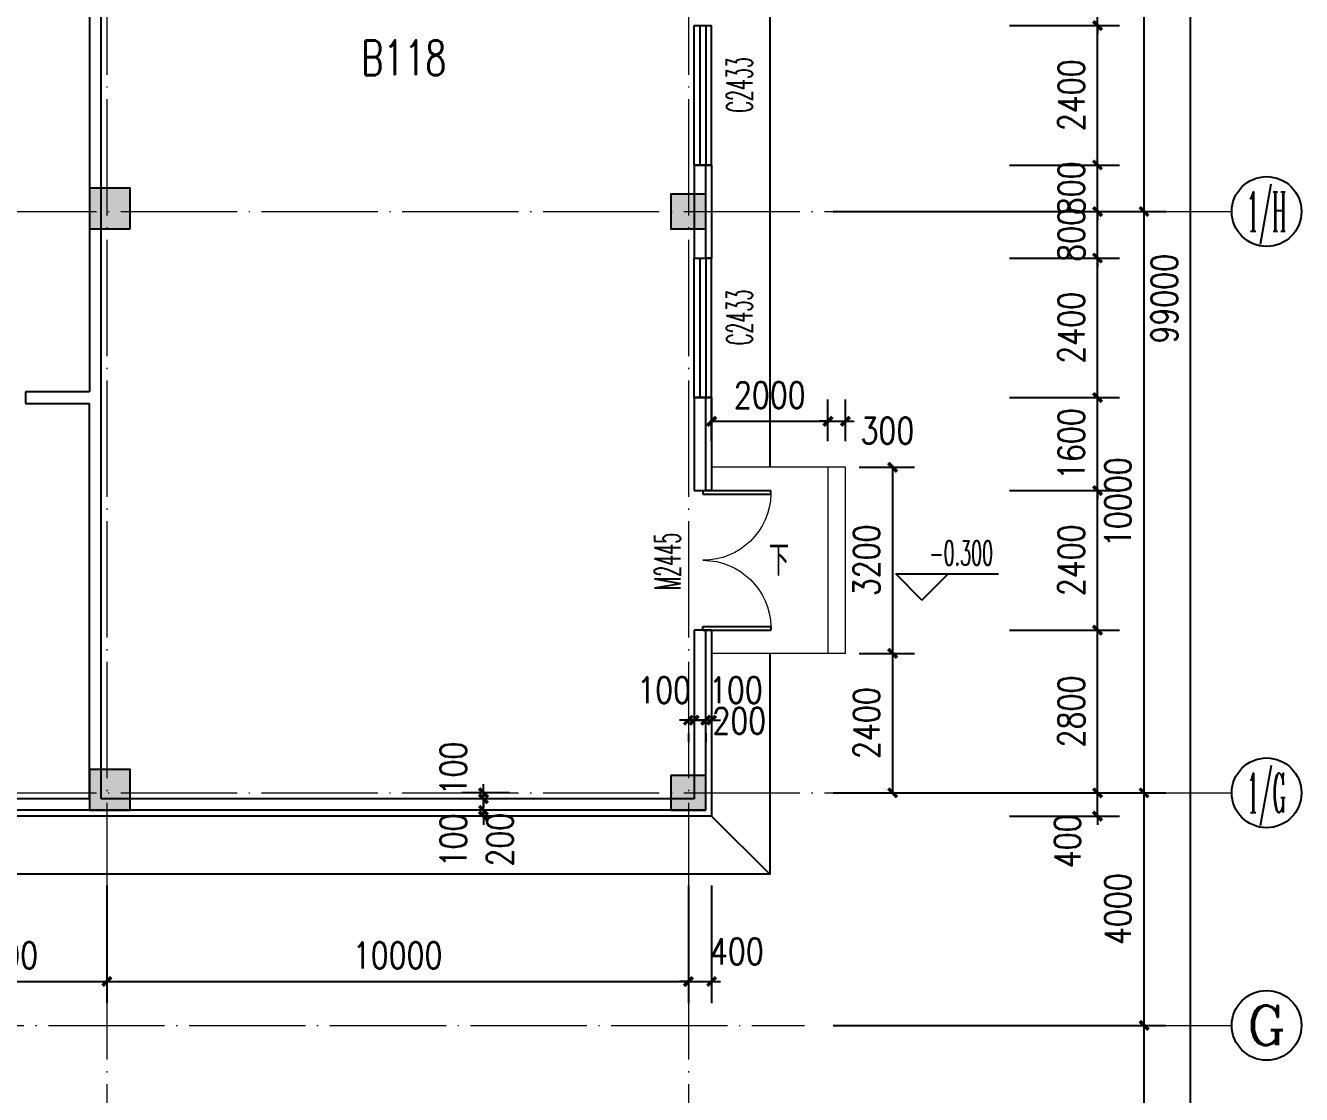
# Model space of a CAD drawing. Extents: x 1417642 to 3570900, y 124798 to 1191112.
# Drawn here: x 1577279 to 1599224, y 686345 to 704733 of the extents above; entities that cross this region are included whole.
import ezdxf
from ezdxf.enums import TextEntityAlignment as Align

# ---------------------------------------------------------------- set-up
doc = ezdxf.new("R2010")
doc.units = 0
doc.header["$LTSCALE"] = 1000
doc.header["$MEASUREMENT"] = 0
doc.linetypes.add('DOTE', pattern=[2.42, 2, -0.2, 0.02, -0.2])
doc.layers.get('0').update_dxf_attribs({"linetype": 'CONTINUOUS'})
doc.layers.get('Defpoints').update_dxf_attribs({"linetype": 'CONTINUOUS'})
for name, color, linetype in [('AXIS', 3, 'CONTINUOUS'), ('AXIS_TEXT', 7, 'CONTINUOUS'), ('colu', 2, 'CONTINUOUS'), ('DIM_ELEV', 3, 'CONTINUOUS'), ('DIM_SYMB', 3, 'CONTINUOUS'), ('DOTE', 1, 'DOTE'), ('PUB_DIM', 3, 'CONTINUOUS'), ('PUB_TEXT', 40, 'CONTINUOUS'), ('STAIR', 2, 'CONTINUOUS'), ('SURFACE', 6, 'CONTINUOUS'), ('tiaozheng', 20, 'CONTINUOUS'), ('WALL', 4, 'CONTINUOUS'), ('WINDOW', 2, 'CONTINUOUS'), ('WINDOW_TEXT', 7, 'CONTINUOUS'), ('屋面轮廓', 101, 'CONTINUOUS'), ('柱填充', 8, 'CONTINUOUS')]:
    doc.layers.add(name, color=color, linetype=linetype)
doc.styles.add('_TCH_AXIS', font='COMPLEX', dxfattribs={"bigfont": 'GBCBIG'})
doc.styles.add('_TCH_DIM', font='ROMANS', dxfattribs={"width": 0.7, "bigfont": 'Z'})
doc.styles.add('_TCH_WINDOW', font='ROMANS.shx', dxfattribs={"width": 0.7, "height": 400, "bigfont": 'Z.shx'})
doc.styles.add('DIM_FONT', font='SIMPLEX.shx', dxfattribs={"width": 0.8})
doc.styles.add('Z', font='ROMANS', dxfattribs={"width": 0.7, "bigfont": 'Z'})
doc.dimstyles.new('DIMN150', dxfattribs={"dimscale": 1.5, "dimtxt": 300, "dimasz": 100, "dimexe": 250, "dimexo": 300, "dimgap": 150, "dimtad": 1, "dimdec": 0, "dimzin": 0, "dimdsep": 46, "dimtxsty": 'DIM_FONT', "dimblk": 'ARCHTICK', "dimcen": 0.09, "dimdle": 1.5, "dimclrt": 7, "dimazin": 2, "dimtfac": 1, "dimtdec": 0, "dimtix": 1, "dimtmove": 2, "dimatfit": 3, "dimldrblk": 'ARCHTICK', "dimfxl": 1, "dimtolj": 1, "dimtzin": 0, "dimarcsym": 0})

# ---------------------------------------------------------------- blocks, each defined once
blk = doc.blocks.new('678')
at = {"layer": '柱填充'}
h = blk.add_hatch(color=256, dxfattribs=at)
h.paths.add_polyline_path([(1591630, 863580), (1591630, 864280), (1590930, 864280), (1590930, 863580)])
h.paths.add_polyline_path([(1591630, 871580), (1591630, 872280), (1590930, 872280), (1590930, 871580)])
h.paths.add_polyline_path([(1635280, 879530), (1635280, 880230), (1634580, 880230), (1634580, 879530)])
h.paths.add_polyline_path([(1658830, 893230), (1658830, 893830), (1658230, 893830), (1658230, 893230)])
h.paths.add_polyline_path([(1658880, 883230), (1658880, 883930), (1658180, 883930), (1658180, 883230)])
h.paths.add_polyline_path([(1658830, 879630), (1658830, 880230), (1658230, 880230), (1658230, 879630)])
h.paths.add_polyline_path([(1658880, 872230), (1658180, 872230), (1658180, 871630), (1658880, 871630)])
h.paths.add_polyline_path([(1658830, 863630), (1658830, 864230), (1658230, 864230), (1658230, 863630)])
h.paths.add_polyline_path([(1658830, 853630), (1658830, 854230), (1658230, 854230), (1658230, 853630)])
h.paths.add_polyline_path([(1658830, 845630), (1658830, 846230), (1658230, 846230), (1658230, 845630)])
h.paths.add_polyline_path([(1658830, 835630), (1658830, 836230), (1658230, 836230), (1658230, 835630)])
h.paths.add_polyline_path([(1648830, 893230), (1648830, 893830), (1648230, 893830), (1648230, 893230)])
h.paths.add_polyline_path([(1648830, 883230), (1648830, 883830), (1648230, 883830), (1648230, 883230)])
h.paths.add_polyline_path([(1648830, 879630), (1648830, 880230), (1648230, 880230), (1648230, 879630)])
h.paths.add_polyline_path([(1648830, 871630), (1648830, 872230), (1648230, 872230), (1648230, 871630)])
h.paths.add_polyline_path([(1648930, 863580), (1648930, 864280), (1648230, 864280), (1648230, 863580)])
h.paths.add_polyline_path([(1648930, 853580), (1648930, 854280), (1648230, 854280), (1648230, 853580)])
h.paths.add_polyline_path([(1648930, 845630), (1648930, 846330), (1648230, 846330), (1648230, 845630)])
h.paths.add_polyline_path([(1648930, 835630), (1648930, 836330), (1648230, 836330), (1648230, 835630)])
h.paths.add_polyline_path([(1645230, 891430), (1645230, 892030), (1644630, 892030), (1644630, 891430)])
h.paths.add_polyline_path([(1645280, 883230), (1645280, 883930), (1644580, 883930), (1644580, 883230)])
h.paths.add_polyline_path([(1645230, 879630), (1645230, 880230), (1644630, 880230), (1644630, 879630)])
h.paths.add_polyline_path([(1645230, 871630), (1645230, 872230), (1644630, 872230), (1644630, 871630)])
h.paths.add_polyline_path([(1645230, 863630), (1645230, 864230), (1644630, 864230), (1644630, 863630)])
h.paths.add_polyline_path([(1645230, 853630), (1645230, 854230), (1644630, 854230), (1644630, 853630)])
h.paths.add_polyline_path([(1645280, 845630), (1645280, 846330), (1644580, 846330), (1644580, 845630)])
h.paths.add_polyline_path([(1645230, 835630), (1645230, 836230), (1644630, 836230), (1644630, 835630)])
h.paths.add_polyline_path([(1635230, 893230), (1635230, 893830), (1634630, 893830), (1634630, 893230)])
h.paths.add_polyline_path([(1635230, 891430), (1635230, 892030), (1634630, 892030), (1634630, 891430)])
h.paths.add_polyline_path([(1635280, 883230), (1635280, 883930), (1634580, 883930), (1634580, 883230)])
h.paths.add_polyline_path([(1635230, 871630), (1635230, 872430), (1634630, 872430), (1634630, 871630)])
h.paths.add_polyline_path([(1635230, 853430), (1635230, 854230), (1634630, 854230), (1634630, 853430)])
h.paths.add_polyline_path([(1635330, 845630), (1635330, 846430), (1634530, 846430), (1634530, 845630)])
h.paths.add_polyline_path([(1635230, 835630), (1635230, 836230), (1634630, 836230), (1634630, 835630)])
h.paths.add_polyline_path([(1627230, 893230), (1627230, 893830), (1626630, 893830), (1626630, 893230)])
h.paths.add_polyline_path([(1627280, 883230), (1627280, 883930), (1626580, 883930), (1626580, 883230)])
h.paths.add_polyline_path([(1627230, 879630), (1627230, 880230), (1626630, 880230), (1626630, 879630)])
h.paths.add_polyline_path([(1627230, 871630), (1627230, 872430), (1626630, 872430), (1626630, 871630)])
h.paths.add_polyline_path([(1627230, 853430), (1627230, 854230), (1626630, 854230), (1626630, 853430)])
h.paths.add_polyline_path([(1627330, 845630), (1627330, 846430), (1626530, 846430), (1626530, 845630)])
h.paths.add_polyline_path([(1627230, 835630), (1627230, 836230), (1626630, 836230), (1626630, 835630)])
h.paths.add_polyline_path([(1619230, 893230), (1619230, 893830), (1618630, 893830), (1618630, 893230)])
h.paths.add_polyline_path([(1619280, 883230), (1619280, 883930), (1618580, 883930), (1618580, 883230)])
h.paths.add_polyline_path([(1619230, 879630), (1619230, 880230), (1618630, 880230), (1618630, 879630)])
h.paths.add_polyline_path([(1619230, 871630), (1619230, 872430), (1618630, 872430), (1618630, 871630)])
h.paths.add_polyline_path([(1619230, 853430), (1619230, 854230), (1618630, 854230), (1618630, 853430)])
h.paths.add_polyline_path([(1619330, 845630), (1619330, 846430), (1618530, 846430), (1618530, 845630)])
h.paths.add_polyline_path([(1619280, 835580), (1619280, 836280), (1618580, 836280), (1618580, 835580)])
h.paths.add_polyline_path([(1611230, 893230), (1611230, 893830), (1610630, 893830), (1610630, 893230)])
h.paths.add_polyline_path([(1611280, 883230), (1611280, 883930), (1610580, 883930), (1610580, 883230)])
h.paths.add_polyline_path([(1611230, 879630), (1611230, 880230), (1610630, 880230), (1610630, 879630)])
h.paths.add_polyline_path([(1611230, 871630), (1611230, 872430), (1610630, 872430), (1610630, 871630)])
h.paths.add_polyline_path([(1611230, 853430), (1611230, 854230), (1610630, 854230), (1610630, 853430)])
h.paths.add_polyline_path([(1611330, 845630), (1611330, 846430), (1610530, 846430), (1610530, 845630)])
h.paths.add_polyline_path([(1611280, 835580), (1611280, 836280), (1610580, 836280), (1610580, 835580)])
h.paths.add_polyline_path([(1603230, 893230), (1603230, 893830), (1602630, 893830), (1602630, 893230)])
h.paths.add_polyline_path([(1603280, 883230), (1603280, 883930), (1602580, 883930), (1602580, 883230)])
h.paths.add_polyline_path([(1603230, 879630), (1603230, 880230), (1602630, 880230), (1602630, 879630)])
h.paths.add_polyline_path([(1603230, 871630), (1603230, 872430), (1602630, 872430), (1602630, 871630)])
h.paths.add_polyline_path([(1603230, 853430), (1603230, 854230), (1602630, 854230), (1602630, 853430)])
h.paths.add_polyline_path([(1603330, 845630), (1603330, 846430), (1602530, 846430), (1602530, 845630)])
h.paths.add_polyline_path([(1603280, 835580), (1603280, 836280), (1602580, 836280), (1602580, 835580)])
h.paths.add_polyline_path([(1603230, 814930), (1603230, 815530), (1602630, 815530), (1602630, 814930)])
h.paths.add_polyline_path([(1595230, 893230), (1595230, 893830), (1594630, 893830), (1594630, 893230)])
h.paths.add_polyline_path([(1595230, 883230), (1595230, 883830), (1594630, 883830), (1594630, 883230)])
h.paths.add_polyline_path([(1595230, 879630), (1595230, 880230), (1594630, 880230), (1594630, 879630)])
h.paths.add_polyline_path([(1595230, 871630), (1595230, 872230), (1594630, 872230), (1594630, 871630)])
h.paths.add_polyline_path([(1595230, 863630), (1595230, 864230), (1594630, 864230), (1594630, 863630)])
h.paths.add_polyline_path([(1595230, 853630), (1595230, 854230), (1594630, 854230), (1594630, 853630)])
h.paths.add_polyline_path([(1595330, 845630), (1595330, 846330), (1594630, 846330), (1594630, 845630)])
h.paths.add_polyline_path([(1595330, 835580), (1595330, 836280), (1594630, 836280), (1594630, 835580)])
h.paths.add_polyline_path([(1591630, 893230), (1591630, 893830), (1591030, 893830), (1591030, 893230)])
h.paths.add_polyline_path([(1591680, 883230), (1591680, 883930), (1590980, 883930), (1590980, 883230)])
h.paths.add_polyline_path([(1591630, 879630), (1591630, 880230), (1591030, 880230), (1591030, 879630)])
h.paths.add_polyline_path([(1591630, 853580), (1591630, 854280), (1590930, 854280), (1590930, 853580)])
h.paths.add_polyline_path([(1591630, 845580), (1591630, 846280), (1590930, 846280), (1590930, 845580)])
h.paths.add_polyline_path([(1591630, 835630), (1591630, 836330), (1590930, 836330), (1590930, 835630)])
h.paths.add_polyline_path([(1591630, 814930), (1591630, 815530), (1591030, 815530), (1591030, 814930)])
h.paths.add_polyline_path([(1581630, 893230), (1581630, 893830), (1581030, 893830), (1581030, 893230)])
h.paths.add_polyline_path([(1581730, 883230), (1581730, 883930), (1581030, 883930), (1581030, 883230)])
h.paths.add_polyline_path([(1581630, 879630), (1581630, 880230), (1581030, 880230), (1581030, 879630)])
h.paths.add_polyline_path([(1581630, 871630), (1581630, 872230), (1581030, 872230), (1581030, 871630)])
h.paths.add_polyline_path([(1581630, 863630), (1581630, 864230), (1581030, 864230), (1581030, 863630)])
h.paths.add_polyline_path([(1581630, 853630), (1581630, 854230), (1581030, 854230), (1581030, 853630)])
h.paths.add_polyline_path([(1581630, 845630), (1581630, 846230), (1581030, 846230), (1581030, 845630)])
h.paths.add_polyline_path([(1581630, 835630), (1581630, 836230), (1581030, 836230), (1581030, 835630)])
h.paths.add_polyline_path([(1581630, 814930), (1581630, 815530), (1581030, 815530), (1581030, 814930)])
h.paths.add_polyline_path([(1603230, 830430), (1603230, 831230), (1602530, 831230), (1602530, 830430)])
h.paths.add_polyline_path([(1603230, 818530), (1603230, 819330), (1602530, 819330), (1602530, 818530)])
h.paths.add_polyline_path([(1581030, 831230), (1581030, 830430), (1581730, 830430), (1581730, 831230)])
h.paths.add_polyline_path([(1581030, 819330), (1581030, 818530), (1581730, 818530), (1581730, 819330)])
h.paths.add_polyline_path([(1591630, 830430), (1591630, 831230), (1590930, 831230), (1590930, 830430)])
h.paths.add_polyline_path([(1591630, 818530), (1591630, 819330), (1590930, 819330), (1590930, 818530)])
at = {"layer": 'colu'}
for points in [[(1648930, 845630), (1648930, 846330), (1648230, 846330), (1648230, 845630)], [(1658830, 845630), (1658830, 846230), (1658230, 846230), (1658230, 845630)], [(1648930, 835630), (1648930, 836330), (1648230, 836330), (1648230, 835630)], [(1658830, 835630), (1658830, 836230), (1658230, 836230), (1658230, 835630)]]:
    blk.add_lwpolyline(points, close=True, dxfattribs=at)
blk = doc.blocks.new('_ArchTick')
at = {"color": 0, "linetype": 'ByBlock', "const_width": 0.4}
blk.add_lwpolyline([(-0.5, -0.5), (0.5, 0.5)], dxfattribs=at)
blk = doc.blocks.new('*D2518')
at = {"layer": 'Defpoints', "color": 0}
for p in [(1585155, 691533), (1586050, 691533), (1586050, 691433)]:
    blk.add_point(p, dxfattribs=at)
at = {"layer": 'PUB_DIM', "color": 0, "lineweight": -2}
for p, q in [((1585600, 691533), (1584780, 691533)), ((1585155, 691533), (1585155, 691683)), ((1585155, 691433), (1585155, 691533)), ((1585600, 691433), (1584780, 691433)), ((1585155, 691433), (1585155, 691283))]:
    blk.add_line(p, q, dxfattribs=at)
at = {"layer": 'PUB_DIM', "color": 0, "lineweight": -2, "xscale": 150, "yscale": 150, "zscale": 150}
for p, rotation in [((1585155, 691533), 270), ((1585155, 691433), 90)]:
    blk.add_blockref('_ArchTick', p, dxfattribs=dict(at, rotation=rotation))
at = {"layer": 'PUB_DIM', "color": 7, "insert": (1584638, 691951), "char_height": 450, "attachment_point": 5, "rotation": 90, "style": 'DIM_FONT'}
blk.add_mtext('\\A1;100', dxfattribs=at)
blk = doc.blocks.new('*D2519')
at = {"layer": 'Defpoints', "color": 0}
for p in [(1585155, 691433), (1586050, 691433), (1586050, 691233)]:
    blk.add_point(p, dxfattribs=at)
at = {"layer": 'PUB_DIM', "color": 0, "lineweight": -2}
for p, q in [((1585155, 691433), (1585155, 691583)), ((1585600, 691433), (1584780, 691433)), ((1585155, 691233), (1585155, 691433)), ((1585600, 691233), (1584780, 691233)), ((1585155, 691233), (1585155, 691083))]:
    blk.add_line(p, q, dxfattribs=at)
at = {"layer": 'PUB_DIM', "color": 0, "lineweight": -2, "xscale": 150, "yscale": 150, "zscale": 150}
for p, rotation in [((1585155, 691433), 270), ((1585155, 691233), 90)]:
    blk.add_blockref('_ArchTick', p, dxfattribs=dict(at, rotation=rotation))
at = {"layer": 'PUB_DIM', "color": 7, "insert": (1585439, 690728), "char_height": 450, "attachment_point": 5, "rotation": 90, "style": 'DIM_FONT'}
blk.add_mtext('\\A1;200', dxfattribs=at)
blk = doc.blocks.new('*D2520')
at = {"layer": 'Defpoints', "color": 0}
for p in [(1585155, 691233), (1586050, 691233), (1586050, 691133)]:
    blk.add_point(p, dxfattribs=at)
at = {"layer": 'PUB_DIM', "color": 0, "lineweight": -2}
for p, q in [((1585155, 691233), (1585155, 691383)), ((1585600, 691233), (1584780, 691233)), ((1585600, 691133), (1584780, 691133)), ((1585155, 691133), (1585155, 691233)), ((1585155, 691133), (1585155, 690983))]:
    blk.add_line(p, q, dxfattribs=at)
at = {"layer": 'PUB_DIM', "color": 0, "lineweight": -2, "xscale": 150, "yscale": 150, "zscale": 150}
for p, rotation in [((1585155, 691233), 270), ((1585155, 691133), 90)]:
    blk.add_blockref('_ArchTick', p, dxfattribs=dict(at, rotation=rotation))
at = {"layer": 'PUB_DIM', "color": 7, "insert": (1584638, 690715), "char_height": 450, "attachment_point": 5, "rotation": 90, "style": 'DIM_FONT'}
blk.add_mtext('\\A1;100', dxfattribs=at)
blk = doc.blocks.new('*D3237')
at = {"layer": 'Defpoints', "color": 0}
for p in [(1588679, 693009), (1588779, 693009), (1588779, 692784)]:
    blk.add_point(p, dxfattribs=at)
at = {"layer": 'PUB_DIM', "color": 0, "lineweight": -2}
for p, q in [((1588679, 692784), (1588529, 692784)), ((1588679, 692784), (1588779, 692784)), ((1588779, 692784), (1588929, 692784)), ((1588679, 692559), (1588679, 692409)), ((1588779, 692559), (1588779, 692409))]:
    blk.add_line(p, q, dxfattribs=at)
at = {"layer": 'PUB_DIM', "color": 0, "lineweight": -2, "xscale": 150, "yscale": 150, "zscale": 150}
blk.add_blockref('_ArchTick', (1588679, 692784), dxfattribs=at)
at = {"layer": 'PUB_DIM', "color": 0, "lineweight": -2, "xscale": 150, "yscale": 150, "zscale": 150, "rotation": 180}
blk.add_blockref('_ArchTick', (1588779, 692784), dxfattribs=at)
at = {"layer": 'PUB_DIM', "color": 7, "insert": (1588261, 693301), "char_height": 450, "attachment_point": 5, "style": 'DIM_FONT'}
blk.add_mtext('\\A1;100', dxfattribs=at)
blk = doc.blocks.new('*D3238')
at = {"layer": 'Defpoints', "color": 0}
for p in [(1588779, 693009), (1588979, 693009), (1588979, 692784)]:
    blk.add_point(p, dxfattribs=at)
at = {"layer": 'PUB_DIM', "color": 0, "lineweight": -2}
for p, q in [((1588779, 692784), (1588629, 692784)), ((1588779, 692784), (1588979, 692784)), ((1588979, 692784), (1589129, 692784)), ((1588779, 692559), (1588779, 692409)), ((1588979, 692559), (1588979, 692409))]:
    blk.add_line(p, q, dxfattribs=at)
at = {"layer": 'PUB_DIM', "color": 0, "lineweight": -2, "xscale": 150, "yscale": 150, "zscale": 150}
blk.add_blockref('_ArchTick', (1588779, 692784), dxfattribs=at)
at = {"layer": 'PUB_DIM', "color": 0, "lineweight": -2, "xscale": 150, "yscale": 150, "zscale": 150, "rotation": 180}
blk.add_blockref('_ArchTick', (1588979, 692784), dxfattribs=at)
at = {"layer": 'PUB_DIM', "color": 7, "insert": (1589555, 692773), "char_height": 450, "attachment_point": 5, "style": 'DIM_FONT'}
blk.add_mtext('\\A1;200', dxfattribs=at)
blk = doc.blocks.new('*D3239')
at = {"layer": 'Defpoints', "color": 0}
for p in [(1588979, 693009), (1589079, 693009), (1589079, 692784)]:
    blk.add_point(p, dxfattribs=at)
at = {"layer": 'PUB_DIM', "color": 0, "lineweight": -2}
for p, q in [((1588979, 692784), (1588829, 692784)), ((1588979, 692784), (1589079, 692784)), ((1589079, 692784), (1589229, 692784)), ((1588979, 692559), (1588979, 692409)), ((1589079, 692559), (1589079, 692409))]:
    blk.add_line(p, q, dxfattribs=at)
at = {"layer": 'PUB_DIM', "color": 0, "lineweight": -2, "xscale": 150, "yscale": 150, "zscale": 150}
blk.add_blockref('_ArchTick', (1588979, 692784), dxfattribs=at)
at = {"layer": 'PUB_DIM', "color": 0, "lineweight": -2, "xscale": 150, "yscale": 150, "zscale": 150, "rotation": 180}
blk.add_blockref('_ArchTick', (1589079, 692784), dxfattribs=at)
at = {"layer": 'PUB_DIM', "color": 7, "insert": (1589497, 693301), "char_height": 450, "attachment_point": 5, "style": 'DIM_FONT'}
blk.add_mtext('\\A1;100', dxfattribs=at)
blk = doc.blocks.new('*D3568')
at = {"layer": 'Defpoints', "color": 0}
for p in [(1591379, 697925), (1591079, 697133), (1591379, 697133)]:
    blk.add_point(p, dxfattribs=at)
at = {"layer": 'PUB_DIM', "color": 0, "lineweight": -2}
for p, q in [((1591079, 697583), (1591079, 698300)), ((1591379, 697583), (1591379, 698300)), ((1591079, 697925), (1590929, 697925)), ((1591079, 697925), (1591379, 697925)), ((1591379, 697925), (1591529, 697925))]:
    blk.add_line(p, q, dxfattribs=at)
at = {"layer": 'PUB_DIM', "color": 0, "lineweight": -2, "xscale": 150, "yscale": 150, "zscale": 150}
blk.add_blockref('_ArchTick', (1591079, 697925), dxfattribs=at)
at = {"layer": 'PUB_DIM', "color": 0, "lineweight": -2, "xscale": 150, "yscale": 150, "zscale": 150, "rotation": 180}
blk.add_blockref('_ArchTick', (1591379, 697925), dxfattribs=at)
at = {"layer": 'PUB_DIM', "color": 7, "insert": (1592101, 697765), "char_height": 450, "attachment_point": 5, "style": 'DIM_FONT'}
blk.add_mtext('\\A1;300', dxfattribs=at)
blk = doc.blocks.new('*D3569')
at = {"layer": 'Defpoints', "color": 0}
for p in [(1591079, 697925), (1589079, 697133), (1591079, 697133)]:
    blk.add_point(p, dxfattribs=at)
at = {"layer": 'PUB_DIM', "color": 0, "lineweight": -2}
for p, q in [((1589079, 697583), (1589079, 698300)), ((1591079, 697583), (1591079, 698300)), ((1589077, 697925), (1591081, 697925))]:
    blk.add_line(p, q, dxfattribs=at)
at = {"layer": 'PUB_DIM', "color": 0, "lineweight": -2, "xscale": 150, "yscale": 150, "zscale": 150, "rotation": 180}
blk.add_blockref('_ArchTick', (1589079, 697925), dxfattribs=at)
at = {"layer": 'PUB_DIM', "color": 0, "lineweight": -2, "xscale": 150, "yscale": 150, "zscale": 150}
blk.add_blockref('_ArchTick', (1591079, 697925), dxfattribs=at)
at = {"layer": 'PUB_DIM', "color": 7, "insert": (1590079, 698375), "char_height": 450, "attachment_point": 5, "style": 'DIM_FONT'}
blk.add_mtext('\\A1;2000', dxfattribs=at)
blk = doc.blocks.new('*D3570')
at = {"layer": 'Defpoints', "color": 0}
for p in [(1591167, 693933), (1592193, 693933), (1591167, 691533)]:
    blk.add_point(p, dxfattribs=at)
at = {"layer": 'PUB_DIM', "color": 0, "lineweight": -2}
for p, q in [((1591617, 693933), (1592568, 693933)), ((1592193, 691531), (1592193, 693935)), ((1591617, 691533), (1592568, 691533))]:
    blk.add_line(p, q, dxfattribs=at)
at = {"layer": 'PUB_DIM', "color": 0, "lineweight": -2, "xscale": 150, "yscale": 150, "zscale": 150}
for p, rotation in [((1592193, 693933), 90), ((1592193, 691533), 270)]:
    blk.add_blockref('_ArchTick', p, dxfattribs=dict(at, rotation=rotation))
at = {"layer": 'PUB_DIM', "color": 7, "insert": (1591743, 692733), "char_height": 450, "attachment_point": 5, "rotation": 90, "style": 'DIM_FONT'}
blk.add_mtext('\\A1;2400', dxfattribs=at)
blk = doc.blocks.new('*D3571')
at = {"layer": 'Defpoints', "color": 0}
for p in [(1591167, 697133), (1592193, 697133), (1591167, 693933)]:
    blk.add_point(p, dxfattribs=at)
at = {"layer": 'PUB_DIM', "color": 0, "lineweight": -2}
for p, q in [((1591617, 697133), (1592568, 697133)), ((1592193, 693931), (1592193, 697135)), ((1591617, 693933), (1592568, 693933))]:
    blk.add_line(p, q, dxfattribs=at)
at = {"layer": 'PUB_DIM', "color": 0, "lineweight": -2, "xscale": 150, "yscale": 150, "zscale": 150}
for p, rotation in [((1592193, 697133), 90), ((1592193, 693933), 270)]:
    blk.add_blockref('_ArchTick', p, dxfattribs=dict(at, rotation=rotation))
at = {"layer": 'PUB_DIM', "color": 7, "insert": (1591743, 695533), "char_height": 450, "attachment_point": 5, "rotation": 90, "style": 'DIM_FONT'}
blk.add_mtext('\\A1;3200', dxfattribs=at)
blk = doc.blocks.new('*D3708')
at = {"layer": 'Defpoints', "color": 0}
for p in [(1593750, 691533), (1595716, 691533), (1593750, 691133)]:
    blk.add_point(p, dxfattribs=at)
at = {"layer": 'PUB_DIM', "color": 0, "lineweight": -2}
for p, q in [((1594200, 691533), (1596091, 691533)), ((1595716, 691533), (1595716, 691683)), ((1595716, 691133), (1595716, 691533)), ((1594200, 691133), (1596091, 691133)), ((1595716, 691133), (1595716, 690983))]:
    blk.add_line(p, q, dxfattribs=at)
at = {"layer": 'PUB_DIM', "color": 0, "lineweight": -2, "xscale": 150, "yscale": 150, "zscale": 150}
for p, rotation in [((1595716, 691533), 270), ((1595716, 691133), 90)]:
    blk.add_blockref('_ArchTick', p, dxfattribs=dict(at, rotation=rotation))
at = {"layer": 'PUB_DIM', "color": 7, "insert": (1595198, 690700), "char_height": 450, "attachment_point": 5, "rotation": 90, "style": 'DIM_FONT'}
blk.add_mtext('\\A1;400', dxfattribs=at)
blk = doc.blocks.new('*D3709')
at = {"layer": 'Defpoints', "color": 0}
for p in [(1593750, 694333), (1595716, 694333), (1593750, 691533)]:
    blk.add_point(p, dxfattribs=at)
at = {"layer": 'PUB_DIM', "color": 0, "lineweight": -2}
for p, q in [((1594200, 694333), (1596091, 694333)), ((1595716, 691531), (1595716, 694335)), ((1594200, 691533), (1596091, 691533))]:
    blk.add_line(p, q, dxfattribs=at)
at = {"layer": 'PUB_DIM', "color": 0, "lineweight": -2, "xscale": 150, "yscale": 150, "zscale": 150}
for p, rotation in [((1595716, 694333), 90), ((1595716, 691533), 270)]:
    blk.add_blockref('_ArchTick', p, dxfattribs=dict(at, rotation=rotation))
at = {"layer": 'PUB_DIM', "color": 7, "insert": (1595266, 692933), "char_height": 450, "attachment_point": 5, "rotation": 90, "style": 'DIM_FONT'}
blk.add_mtext('\\A1;2800', dxfattribs=at)
blk = doc.blocks.new('*D3710')
at = {"layer": 'Defpoints', "color": 0}
for p in [(1593750, 696733), (1595716, 696733), (1593750, 694333)]:
    blk.add_point(p, dxfattribs=at)
at = {"layer": 'PUB_DIM', "color": 0, "lineweight": -2}
for p, q in [((1594200, 696733), (1596091, 696733)), ((1595716, 694331), (1595716, 696735)), ((1594200, 694333), (1596091, 694333))]:
    blk.add_line(p, q, dxfattribs=at)
at = {"layer": 'PUB_DIM', "color": 0, "lineweight": -2, "xscale": 150, "yscale": 150, "zscale": 150}
for p, rotation in [((1595716, 696733), 90), ((1595716, 694333), 270)]:
    blk.add_blockref('_ArchTick', p, dxfattribs=dict(at, rotation=rotation))
at = {"layer": 'PUB_DIM', "color": 7, "insert": (1595266, 695533), "char_height": 450, "attachment_point": 5, "rotation": 90, "style": 'DIM_FONT'}
blk.add_mtext('\\A1;2400', dxfattribs=at)
blk = doc.blocks.new('*D3711')
at = {"layer": 'Defpoints', "color": 0}
for p in [(1593750, 698333), (1595716, 698333), (1593750, 696733)]:
    blk.add_point(p, dxfattribs=at)
at = {"layer": 'PUB_DIM', "color": 0, "lineweight": -2}
for p, q in [((1594200, 698333), (1596091, 698333)), ((1595716, 698333), (1595716, 698483)), ((1595716, 696733), (1595716, 698333)), ((1594200, 696733), (1596091, 696733)), ((1595716, 696733), (1595716, 696583))]:
    blk.add_line(p, q, dxfattribs=at)
at = {"layer": 'PUB_DIM', "color": 0, "lineweight": -2, "xscale": 150, "yscale": 150, "zscale": 150}
for p, rotation in [((1595716, 698333), 270), ((1595716, 696733), 90)]:
    blk.add_blockref('_ArchTick', p, dxfattribs=dict(at, rotation=rotation))
at = {"layer": 'PUB_DIM', "color": 7, "insert": (1595266, 697533), "char_height": 450, "attachment_point": 5, "rotation": 90, "style": 'DIM_FONT'}
blk.add_mtext('\\A1;1600', dxfattribs=at)
blk = doc.blocks.new('*D3712')
at = {"layer": 'Defpoints', "color": 0}
for p in [(1593750, 700733), (1595716, 700733), (1593750, 698333)]:
    blk.add_point(p, dxfattribs=at)
at = {"layer": 'PUB_DIM', "color": 0, "lineweight": -2}
for p, q in [((1594200, 700733), (1596091, 700733)), ((1595716, 698331), (1595716, 700735)), ((1594200, 698333), (1596091, 698333))]:
    blk.add_line(p, q, dxfattribs=at)
at = {"layer": 'PUB_DIM', "color": 0, "lineweight": -2, "xscale": 150, "yscale": 150, "zscale": 150}
for p, rotation in [((1595716, 700733), 90), ((1595716, 698333), 270)]:
    blk.add_blockref('_ArchTick', p, dxfattribs=dict(at, rotation=rotation))
at = {"layer": 'PUB_DIM', "color": 7, "insert": (1595266, 699533), "char_height": 450, "attachment_point": 5, "rotation": 90, "style": 'DIM_FONT'}
blk.add_mtext('\\A1;2400', dxfattribs=at)
blk = doc.blocks.new('*D3713')
at = {"layer": 'Defpoints', "color": 0}
for p in [(1593750, 701533), (1595716, 701533), (1593750, 700733)]:
    blk.add_point(p, dxfattribs=at)
at = {"layer": 'PUB_DIM', "color": 0, "lineweight": -2}
for p, q in [((1595716, 701533), (1595716, 701683)), ((1594200, 701533), (1596091, 701533)), ((1595716, 700733), (1595716, 701533)), ((1594200, 700733), (1596091, 700733)), ((1595716, 700733), (1595716, 700583))]:
    blk.add_line(p, q, dxfattribs=at)
at = {"layer": 'PUB_DIM', "color": 0, "lineweight": -2, "xscale": 150, "yscale": 150, "zscale": 150}
for p, rotation in [((1595716, 701533), 270), ((1595716, 700733), 90)]:
    blk.add_blockref('_ArchTick', p, dxfattribs=dict(at, rotation=rotation))
at = {"layer": 'PUB_DIM', "color": 7, "insert": (1595266, 701133), "char_height": 450, "attachment_point": 5, "rotation": 90, "style": 'DIM_FONT'}
blk.add_mtext('\\A1;800', dxfattribs=at)
blk = doc.blocks.new('*D3714')
at = {"layer": 'Defpoints', "color": 0}
for p in [(1593750, 702333), (1595716, 702333), (1593750, 701533)]:
    blk.add_point(p, dxfattribs=at)
at = {"layer": 'PUB_DIM', "color": 0, "lineweight": -2}
for p, q in [((1595716, 702333), (1595716, 702483)), ((1594200, 702333), (1596091, 702333)), ((1595716, 701533), (1595716, 702333)), ((1594200, 701533), (1596091, 701533)), ((1595716, 701533), (1595716, 701383))]:
    blk.add_line(p, q, dxfattribs=at)
at = {"layer": 'PUB_DIM', "color": 0, "lineweight": -2, "xscale": 150, "yscale": 150, "zscale": 150}
for p, rotation in [((1595716, 702333), 270), ((1595716, 701533), 90)]:
    blk.add_blockref('_ArchTick', p, dxfattribs=dict(at, rotation=rotation))
at = {"layer": 'PUB_DIM', "color": 7, "insert": (1595266, 701933), "char_height": 450, "attachment_point": 5, "rotation": 90, "style": 'DIM_FONT'}
blk.add_mtext('\\A1;800', dxfattribs=at)
blk = doc.blocks.new('*D3715')
at = {"layer": 'Defpoints', "color": 0}
for p in [(1593750, 704733), (1595716, 704733), (1593750, 702333)]:
    blk.add_point(p, dxfattribs=at)
at = {"layer": 'PUB_DIM', "color": 0, "lineweight": -2}
for p, q in [((1594200, 704733), (1596091, 704733)), ((1595716, 702331), (1595716, 704735)), ((1594200, 702333), (1596091, 702333))]:
    blk.add_line(p, q, dxfattribs=at)
at = {"layer": 'PUB_DIM', "color": 0, "lineweight": -2, "xscale": 150, "yscale": 150, "zscale": 150}
for p, rotation in [((1595716, 704733), 90), ((1595716, 702333), 270)]:
    blk.add_blockref('_ArchTick', p, dxfattribs=dict(at, rotation=rotation))
at = {"layer": 'PUB_DIM', "color": 7, "insert": (1595266, 703533), "char_height": 450, "attachment_point": 5, "rotation": 90, "style": 'DIM_FONT'}
blk.add_mtext('\\A1;2400', dxfattribs=at)
blk = doc.blocks.new('*D3716')
at = {"layer": 'Defpoints', "color": 0}
for p in [(1593750, 706333), (1595716, 706333), (1593750, 704733)]:
    blk.add_point(p, dxfattribs=at)
at = {"layer": 'PUB_DIM', "color": 0, "lineweight": -2}
for p, q in [((1595716, 706333), (1595716, 706483)), ((1594200, 706333), (1596091, 706333)), ((1595716, 704733), (1595716, 706333)), ((1594200, 704733), (1596091, 704733)), ((1595716, 704733), (1595716, 704583))]:
    blk.add_line(p, q, dxfattribs=at)
at = {"layer": 'PUB_DIM', "color": 0, "lineweight": -2, "xscale": 150, "yscale": 150, "zscale": 150}
for p, rotation in [((1595716, 706333), 270), ((1595716, 704733), 90)]:
    blk.add_blockref('_ArchTick', p, dxfattribs=dict(at, rotation=rotation))
at = {"layer": 'PUB_DIM', "color": 7, "insert": (1595266, 705533), "char_height": 450, "attachment_point": 5, "rotation": 90, "style": 'DIM_FONT'}
blk.add_mtext('\\A1;1600', dxfattribs=at)
blk = doc.blocks.new('*D3949')
at = {"layer": 'Defpoints', "color": 0}
for p in [(1575079, 690388), (1578679, 690388), (1578679, 688288)]:
    blk.add_point(p, dxfattribs=at)
at = {"layer": 'PUB_DIM', "color": 0, "lineweight": -2}
for p, q in [((1575079, 689938), (1575079, 687913)), ((1578679, 689938), (1578679, 687913)), ((1575077, 688288), (1578681, 688288))]:
    blk.add_line(p, q, dxfattribs=at)
at = {"layer": 'PUB_DIM', "color": 0, "lineweight": -2, "xscale": 150, "yscale": 150, "zscale": 150, "rotation": 180}
blk.add_blockref('_ArchTick', (1575079, 688288), dxfattribs=at)
at = {"layer": 'PUB_DIM', "color": 0, "lineweight": -2, "xscale": 150, "yscale": 150, "zscale": 150}
blk.add_blockref('_ArchTick', (1578679, 688288), dxfattribs=at)
at = {"layer": 'PUB_DIM', "color": 7, "insert": (1576879, 688738), "char_height": 450, "attachment_point": 5, "style": 'DIM_FONT'}
blk.add_mtext('\\A1;3600', dxfattribs=at)
blk = doc.blocks.new('*D3950')
at = {"layer": 'Defpoints', "color": 0}
for p in [(1578679, 690388), (1588679, 690388), (1588679, 688288)]:
    blk.add_point(p, dxfattribs=at)
at = {"layer": 'PUB_DIM', "color": 0, "lineweight": -2}
for p, q in [((1578679, 689938), (1578679, 687913)), ((1588679, 689938), (1588679, 687913)), ((1578677, 688288), (1588681, 688288))]:
    blk.add_line(p, q, dxfattribs=at)
at = {"layer": 'PUB_DIM', "color": 0, "lineweight": -2, "xscale": 150, "yscale": 150, "zscale": 150, "rotation": 180}
blk.add_blockref('_ArchTick', (1578679, 688288), dxfattribs=at)
at = {"layer": 'PUB_DIM', "color": 0, "lineweight": -2, "xscale": 150, "yscale": 150, "zscale": 150}
blk.add_blockref('_ArchTick', (1588679, 688288), dxfattribs=at)
at = {"layer": 'PUB_DIM', "color": 7, "insert": (1583679, 688738), "char_height": 450, "attachment_point": 5, "style": 'DIM_FONT'}
blk.add_mtext('\\A1;10000', dxfattribs=at)
blk = doc.blocks.new('*D3951')
at = {"layer": 'Defpoints', "color": 0}
for p in [(1588679, 690388), (1589079, 690388), (1589079, 688288)]:
    blk.add_point(p, dxfattribs=at)
at = {"layer": 'PUB_DIM', "color": 0, "lineweight": -2}
for p, q in [((1588679, 689938), (1588679, 687913)), ((1589079, 689938), (1589079, 687913)), ((1588679, 688288), (1588529, 688288)), ((1588679, 688288), (1589079, 688288)), ((1589079, 688288), (1589229, 688288))]:
    blk.add_line(p, q, dxfattribs=at)
at = {"layer": 'PUB_DIM', "color": 0, "lineweight": -2, "xscale": 150, "yscale": 150, "zscale": 150}
blk.add_blockref('_ArchTick', (1588679, 688288), dxfattribs=at)
at = {"layer": 'PUB_DIM', "color": 0, "lineweight": -2, "xscale": 150, "yscale": 150, "zscale": 150, "rotation": 180}
blk.add_blockref('_ArchTick', (1589079, 688288), dxfattribs=at)
at = {"layer": 'PUB_DIM', "color": 7, "insert": (1589512, 688805), "char_height": 450, "attachment_point": 5, "style": 'DIM_FONT'}
blk.add_mtext('\\A1;400', dxfattribs=at)
blk = doc.blocks.new('*D4000')
at = {"layer": 'Defpoints', "color": 0}
for p in [(1593809, 749533), (1597316, 749533), (1593809, 650533)]:
    blk.add_point(p, dxfattribs=at)
at = {"layer": 'PUB_DIM', "color": 0, "lineweight": -2}
for p, q in [((1594259, 749533), (1597691, 749533)), ((1597316, 650531), (1597316, 749535)), ((1594259, 650533), (1597691, 650533))]:
    blk.add_line(p, q, dxfattribs=at)
at = {"layer": 'PUB_DIM', "color": 0, "lineweight": -2, "xscale": 150, "yscale": 150, "zscale": 150}
for p, rotation in [((1597316, 749533), 90), ((1597316, 650533), 270)]:
    blk.add_blockref('_ArchTick', p, dxfattribs=dict(at, rotation=rotation))
at = {"layer": 'PUB_DIM', "color": 7, "insert": (1596866, 700033), "char_height": 450, "attachment_point": 5, "rotation": 90, "style": 'DIM_FONT'}
blk.add_mtext('\\A1;99000', dxfattribs=at)
blk = doc.blocks.new('*D4007')
at = {"layer": 'AXIS', "color": 0, "lineweight": -2}
for p, q in [((1591167, 709533), (1596891, 709533)), ((1596516, 701531), (1596516, 709535)), ((1591167, 701533), (1596891, 701533))]:
    blk.add_line(p, q, dxfattribs=at)
at = {"layer": 'Defpoints', "color": 0}
for p in [(1590717, 709533), (1596516, 709533), (1590717, 701533)]:
    blk.add_point(p, dxfattribs=at)
at = {"layer": 'AXIS', "color": 0, "lineweight": -2, "xscale": 150, "yscale": 150, "zscale": 150}
for p, rotation in [((1596516, 709533), 90), ((1596516, 701533), 270)]:
    blk.add_blockref('_ArchTick', p, dxfattribs=dict(at, rotation=rotation))
at = {"layer": 'AXIS', "color": 7, "insert": (1596066, 705533), "char_height": 450, "attachment_point": 5, "rotation": 90, "style": 'DIM_FONT'}
blk.add_mtext('\\A1;8000', dxfattribs=at)
blk = doc.blocks.new('*D4008')
at = {"layer": 'AXIS', "color": 0, "lineweight": -2}
for p, q in [((1591167, 701533), (1596891, 701533)), ((1596516, 691531), (1596516, 701535)), ((1591167, 691533), (1596891, 691533))]:
    blk.add_line(p, q, dxfattribs=at)
at = {"layer": 'Defpoints', "color": 0}
for p in [(1590717, 701533), (1596516, 701533), (1590717, 691533)]:
    blk.add_point(p, dxfattribs=at)
at = {"layer": 'AXIS', "color": 0, "lineweight": -2, "xscale": 150, "yscale": 150, "zscale": 150}
for p, rotation in [((1596516, 701533), 90), ((1596516, 691533), 270)]:
    blk.add_blockref('_ArchTick', p, dxfattribs=dict(at, rotation=rotation))
at = {"layer": 'AXIS', "color": 7, "insert": (1596066, 696533), "char_height": 450, "attachment_point": 5, "rotation": 90, "style": 'DIM_FONT'}
blk.add_mtext('\\A1;10000', dxfattribs=at)
blk = doc.blocks.new('*D4009')
at = {"layer": 'AXIS', "color": 0, "lineweight": -2}
for p, q in [((1591167, 691533), (1596891, 691533)), ((1596516, 687531), (1596516, 691535)), ((1591167, 687533), (1596891, 687533))]:
    blk.add_line(p, q, dxfattribs=at)
at = {"layer": 'Defpoints', "color": 0}
for p in [(1590717, 691533), (1596516, 691533), (1590717, 687533)]:
    blk.add_point(p, dxfattribs=at)
at = {"layer": 'AXIS', "color": 0, "lineweight": -2, "xscale": 150, "yscale": 150, "zscale": 150}
for p, rotation in [((1596516, 691533), 90), ((1596516, 687533), 270)]:
    blk.add_blockref('_ArchTick', p, dxfattribs=dict(at, rotation=rotation))
at = {"layer": 'AXIS', "color": 7, "insert": (1596066, 689533), "char_height": 450, "attachment_point": 5, "rotation": 90, "style": 'DIM_FONT'}
blk.add_mtext('\\A1;4000', dxfattribs=at)
blk = doc.blocks.new('*D4010')
at = {"layer": 'AXIS', "color": 0, "lineweight": -2}
for p, q in [((1591167, 687533), (1596891, 687533)), ((1596516, 682531), (1596516, 687535)), ((1591167, 682533), (1596891, 682533))]:
    blk.add_line(p, q, dxfattribs=at)
at = {"layer": 'Defpoints', "color": 0}
for p in [(1590717, 687533), (1596516, 687533), (1590717, 682533)]:
    blk.add_point(p, dxfattribs=at)
at = {"layer": 'AXIS', "color": 0, "lineweight": -2, "xscale": 150, "yscale": 150, "zscale": 150}
for p, rotation in [((1596516, 687533), 90), ((1596516, 682533), 270)]:
    blk.add_blockref('_ArchTick', p, dxfattribs=dict(at, rotation=rotation))
at = {"layer": 'AXIS', "color": 7, "insert": (1596066, 685033), "char_height": 450, "attachment_point": 5, "rotation": 90, "style": 'DIM_FONT'}
blk.add_mtext('\\A1;5000', dxfattribs=at)
blk = doc.blocks.new('$TCHSYS$WIN2D')
for p, q in [((-0.5, 0.5), (0.5, 0.5)), ((-0.5, 0.5), (-0.5, -0.5)), ((0.5, 0.5), (0.5, -0.5)), ((0.5, 0.1667), (-0.5, 0.1667)), ((0.5, -0.1667), (-0.5, -0.1667)), ((-0.5, -0.5), (0.5, -0.5))]:
    blk.add_line(p, q)
blk = doc.blocks.new('$DorLib2D$00000002')
for p, q in [((-0.5, 0), (-0.5, 0.4875)), ((-0.475, 0.4875), (-0.5, 0.4875)), ((-0.475, 0), (-0.475, 0.4875)), ((0.475, 0), (0.475, 0.4875)), ((0.475, 0.4875), (0.5, 0.4875)), ((0.5, 0), (0.5, 0.4875)), ((-0.5, 0), (-0.475, 0)), ((0.5, 0), (0.475, 0))]:
    blk.add_line(p, q)
at = {"lineweight": 13}
for centre, start, end in [((-0.4875, 0), 0, 88.53072), ((0.4875, 0), 91.46928, 180)]:
    blk.add_arc(centre, 0.4875, start, end, dxfattribs=at)

msp = doc.modelspace()

# ---------------------------------------------------------------- linework, layer by layer
at = {"layer": 'AXIS', "lineweight": 0}
for p, q in [((1591494.3, 701533.2, 0), (1598024.1, 701533.2)), ((1591494.3, 691533.2, 0), (1598024.1, 691533.2)), ((1591494.3, 687533.2, 0), (1598024.1, 687533.2))]:
    msp.add_line(p, q, dxfattribs=at)
at = {"layer": 'AXIS'}
for centre in [(1598623.6, 701533.2), (1598623.6, 691533.2), (1598623.6, 687533.2)]:
    msp.add_circle(centre, 600, dxfattribs=at)
at = {"layer": 'DIM_ELEV'}
for p, q in [((1592696.9, 694849.6), (1592246.9, 695299.6)), ((1592246.9, 695299.6), (1594013.1, 695299.6)), ((1592696.9, 694849.6), (1593146.9, 695299.6))]:
    msp.add_line(p, q, dxfattribs=at)
at = {"layer": 'DIM_SYMB', "lineweight": 0}
msp.add_lwpolyline([(1590509.6, 695533.2, 0, 0, 0), (1591476.7, 695533.2, 120, 0, 0), (1591926.7, 695533.2, 0, 0, 0)], format="xyseb", dxfattribs=at)
at = {"layer": 'DOTE', "lineweight": 0}
msp.add_line((1463931.6, 687533.2, 0), (1590677.4, 687533.2, 0), dxfattribs=at)
at = {"layer": 'DOTE', "lineweight": 0, "elevation": 0}
for points in [[(1578678.8, 754284.5), (1578678.8, 643548.7)], [(1588678.8, 754284.5), (1588678.8, 643548.7)], [(1501478.8, 701533.2), (1597499.2, 701533.2)], [(1501478.8, 691533.2), (1597499.2, 691533.2)]]:
    msp.add_lwpolyline(points, dxfattribs=at)
at = {"layer": 'STAIR', "lineweight": 0}
for p, q in [((1591078.8, 697133.2, 0), (1591078.8, 693933.2, 0)), ((1591378.8, 693933.2, 0), (1589078.8, 693933.2, 0))]:
    msp.add_line(p, q, dxfattribs=at)
at = {"layer": 'STAIR', "lineweight": 0, "elevation": 0}
msp.add_lwpolyline([(1591378.8, 693933.2), (1591378.8, 697133.2), (1589078.8, 697133.2)], dxfattribs=at)
at = {"layer": 'SURFACE'}
for p, q in [((1589078.8, 702333.2), (1588978.8, 702333.2)), ((1589078.8, 702333.2), (1589078.8, 700733.2)), ((1589078.8, 700733.2), (1588978.8, 700733.2)), ((1589078.8, 698333.2), (1588978.8, 698333.2)), ((1589078.8, 698333.2), (1589078.8, 696733.2)), ((1589078.8, 696733.2), (1588978.8, 696733.2)), ((1589078.8, 694333.2), (1588978.8, 694333.2)), ((1589078.8, 694333.2), (1589078.8, 691133.2)), ((1578478.8, 691133.2), (1575078.8, 691133.2)), ((1589078.8, 691133.2), (1578478.8, 691133.2))]:
    msp.add_line(p, q, dxfattribs=at)
at = {"layer": 'WALL'}
for p, q in [((1578378.8, 716233.2), (1578378.8, 698433.2)), ((1578578.8, 698333.2), (1578578.8, 716233.2)), ((1588778.8, 702333.2), (1588778.8, 700733.2)), ((1588978.8, 702333.2), (1588778.8, 702333.2)), ((1588978.8, 700733.2), (1588978.8, 702333.2)), ((1588778.8, 700733.2), (1588978.8, 700733.2)), ((1578378.8, 698433.2), (1577278.8, 698433.2)), ((1577278.8, 698433.2), (1577278.8, 698233.2)), ((1578578.8, 691433.2), (1578578.8, 698333.2)), ((1588778.8, 698333.2), (1588778.8, 696733.2)), ((1588978.8, 698333.2), (1588778.8, 698333.2)), ((1588978.8, 696733.2), (1588978.8, 698333.2)), ((1577278.8, 698233.2), (1578378.8, 698233.2)), ((1578378.8, 691433.2), (1578378.8, 698233.2)), ((1588778.8, 696733.2), (1588978.8, 696733.2)), ((1588978.8, 694333.2), (1588778.8, 694333.2)), ((1588778.8, 694333.2), (1588778.8, 691433.2)), ((1588978.8, 691233.2), (1588978.8, 694333.2)), ((1578378.8, 691433.2), (1575078.8, 691433.2)), ((1588778.8, 691433.2), (1578578.8, 691433.2)), ((1578478.8, 691233.2), (1575078.8, 691233.2)), ((1588978.8, 691233.2), (1578478.8, 691233.2))]:
    msp.add_line(p, q, dxfattribs=at)
at = {"layer": '屋面轮廓'}
msp.add_line((1589078.8, 691133.2, 0), (1590078.8, 690133.2, 0), dxfattribs=at)
at = {"layer": '屋面轮廓', "elevation": 0}
for points in [[(1590078.8, 709533.2), (1590078.8, 697133.2)], [(1590078.8, 693933.2), (1590078.8, 690133.2), (1572678.8, 690133.2)]]:
    msp.add_lwpolyline(points, dxfattribs=at)

# ---------------------------------------------------------------- block references
at = {"layer": 'tiaozheng', "color": 2}
msp.add_blockref('678', (-69851.5, -144396.9, 0), dxfattribs=at)
at = {"layer": 'WINDOW', "color": 2}
ref = msp.add_blockref('$TCHSYS$WIN2D', (1588928.8, 703533.2), dxfattribs=dict(at, xscale=-2400, yscale=-300, zscale=-2400, rotation=270))
ref.add_attrib('A', 'C2433', (1589781.8, 703234.5), dxfattribs={"layer": 'WINDOW_TEXT', "color": 2, "height": 446.25, "rotation": 90, "style": '_TCH_WINDOW', "width": 0.494118})
ref = msp.add_blockref('$TCHSYS$WIN2D', (1588928.8, 699533.2), dxfattribs=dict(at, xscale=-2400, yscale=-300, zscale=-2400, rotation=270))
ref.add_attrib('A', 'C2433', (1589781.8, 699234.5), dxfattribs={"layer": 'WINDOW_TEXT', "color": 2, "height": 446.25, "rotation": 90, "style": '_TCH_WINDOW', "width": 0.494118})
at = {"layer": 'WINDOW', "lineweight": 0}
ref = msp.add_blockref('$DorLib2D$00000002', (1588928.8, 695533.2), dxfattribs=dict(at, xscale=-2400, yscale=2400, zscale=-2400, rotation=270))
ref.add_attrib('A', 'M2445', (1588543.5, 695024), dxfattribs={"layer": 'WINDOW_TEXT', "lineweight": 0, "height": 446.25, "rotation": 90, "style": '_TCH_WINDOW', "width": 0.494118})

# ---------------------------------------------------------------- texts
at = {"layer": 'AXIS_TEXT', "style": '_TCH_AXIS'}
for s, height, width, p, p2 in [('1/H', 678.82, 0.368421, (1598284.1, 701193.8), (1598963, 701193.8)), ('1/G', 678.82, 0.381818, (1598284.1, 691193.8), (1598963, 691193.8)), ('G', 678.8, 1.166667, (1598284.1, 687193.8), (1598963, 687193.8))]:
    msp.add_text(s, height=height, dxfattribs=dict(at, width=width)).set_placement(p, p2, align=Align.FIT)
at = {"layer": 'PUB_TEXT', "color": 1, "lineweight": 60, "style": 'Z', "width": 0.7}
msp.add_text('B118', height=600, dxfattribs=at).set_placement((1583056.1, 703876.5))
at = {"layer": 'PUB_TEXT', "style": '_TCH_DIM'}
for s, height, width, p in [('-0.300', 420, 0.525, (1592823.6, 695449.7)), ('下', 525, 0.7, (1590061.6, 695270.7, 0))]:
    msp.add_text(s, height=height, dxfattribs=dict(at, width=width)).set_placement(p)

# ---------------------------------------------------------------- dimensions: what is measured, and where the dimension line sits
at = {"layer": 'AXIS'}
for p1, p2, picture, middle in [((1590717, 701533.2), (1590717, 709533.2), '*D4007', (1596065.9, 705533.2)), ((1590717, 691533.2), (1590717, 701533.2), '*D4008', (1596065.9, 696533.2)), ((1590717, 687533.2), (1590717, 691533.2), '*D4009', (1596065.9, 689533.2)), ((1590717, 682533.2), (1590717, 687533.2), '*D4010', (1596065.9, 685033.2))]:
    dim = msp.add_aligned_dim(p1=p1, p2=p2, distance=-5799, dimstyle='DIMN150', dxfattribs=at)
    dim.commit()
    dim.dimension.update_dxf_attribs({"geometry": picture, "text_midpoint": middle})
at = {"layer": 'PUB_DIM'}
for p1, p2, distance, picture, middle in [((1593808.6, 650533.2), (1593808.6, 749533.2), -3507.3, '*D4000', (1596865.9, 700033.2)), ((1593749.7, 704733.2), (1593749.7, 706333.2), -1966.2, '*D3716', (1595265.9, 705533.2)), ((1593749.7, 702333.2), (1593749.7, 704733.2), -1966.2, '*D3715', (1595265.9, 703533.2)), ((1593749.7, 701533.2), (1593749.7, 702333.2), -1966.2, '*D3714', (1595265.9, 701933.2)), ((1593749.7, 700733.2), (1593749.7, 701533.2), -1966.2, '*D3713', (1595265.9, 701133.2)), ((1593749.7, 698333.2), (1593749.7, 700733.2), -1966.2, '*D3712', (1595265.9, 699533.2)), ((1589078.8, 697133.2), (1591078.8, 697133.2), 791.8, '*D3569', (1590078.8, 698375)), ((1593749.7, 696733.2), (1593749.7, 698333.2), -1966.2, '*D3711', (1595265.9, 697533.2)), ((1591167, 693933.2), (1591167, 697133.2), -1026.1, '*D3571', (1591743, 695533.2)), ((1593749.7, 694333.2), (1593749.7, 696733.2), -1966.2, '*D3710', (1595265.9, 695533.2)), ((1593749.7, 691533.2), (1593749.7, 694333.2), -1966.2, '*D3709', (1595265.9, 692933.2)), ((1591167, 691533.2), (1591167, 693933.2), -1026.1, '*D3570', (1591743, 692733.2)), ((1575078.8, 690387.9), (1578678.8, 690387.9), -2100, '*D3949', (1576878.8, 688737.9)), ((1578678.8, 690387.9), (1588678.8, 690387.9), -2100, '*D3950', (1583678.8, 688737.9))]:
    dim = msp.add_aligned_dim(p1=p1, p2=p2, distance=distance, dimstyle='DIMN150', dxfattribs=at)
    dim.commit()
    dim.dimension.update_dxf_attribs({"geometry": picture, "text_midpoint": middle})
for base, p1, p2, angle, picture, middle in [((1591378.8, 697925), (1591078.8, 697133.2), (1591378.8, 697133.2), 360, '*D3568', (1592101.3, 697765.4)), ((1588778.8, 692783.5), (1588678.8, 693009), (1588778.8, 693009), 0, '*D3237', (1588261.1, 693301)), ((1589078.8, 692783.5), (1588978.8, 693009), (1589078.8, 693009), 0, '*D3239', (1589496.6, 693301)), ((1588978.8, 692783.5), (1588778.8, 693009), (1588978.8, 693009), 0, '*D3238', (1589555.5, 692773.3)), ((1585155.5, 691533.2), (1586050.4, 691433.2), (1586050.4, 691533.2), 90, '*D2518', (1584638, 691951)), ((1585155.5, 691433.2), (1586050.4, 691233.2), (1586050.4, 691433.2), 90, '*D2519', (1585439.2, 690728.4)), ((1595715.9, 691533.2), (1593749.7, 691133.2), (1593749.7, 691533.2), 90, '*D3708', (1595198.4, 690699.7)), ((1585155.5, 691233.2), (1586050.4, 691133.2), (1586050.4, 691233.2), 90, '*D2520', (1584638, 690715.5)), ((1589078.8, 688287.9), (1588678.8, 690387.9), (1589078.8, 690387.9), 0, '*D3951', (1589512.3, 688805.4))]:
    dim = msp.add_linear_dim(base=base, p1=p1, p2=p2, angle=angle, dimstyle='DIMN150', dxfattribs=at)
    dim.commit()
    dim.dimension.update_dxf_attribs({"geometry": picture, "text_midpoint": middle, "dimtype": 129})

doc.saveas('drawing.dxf')
